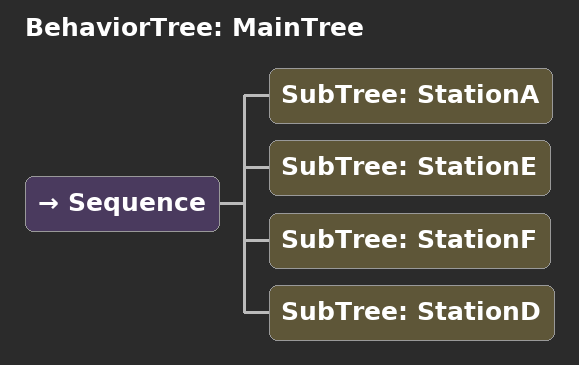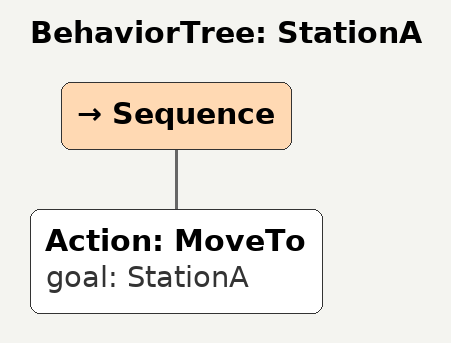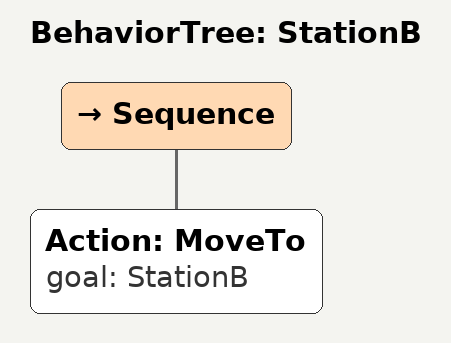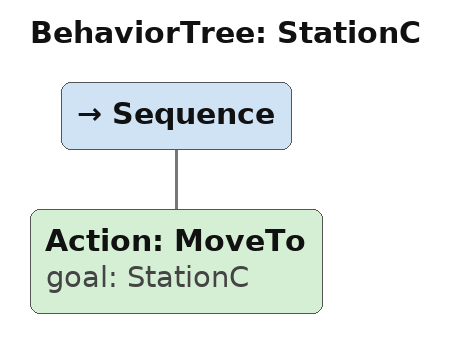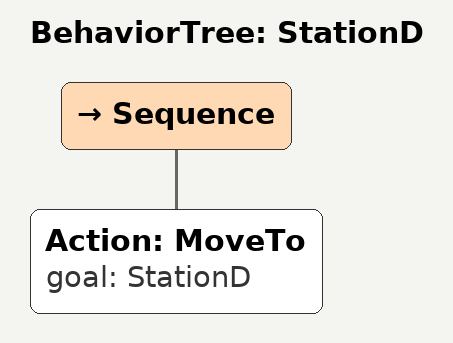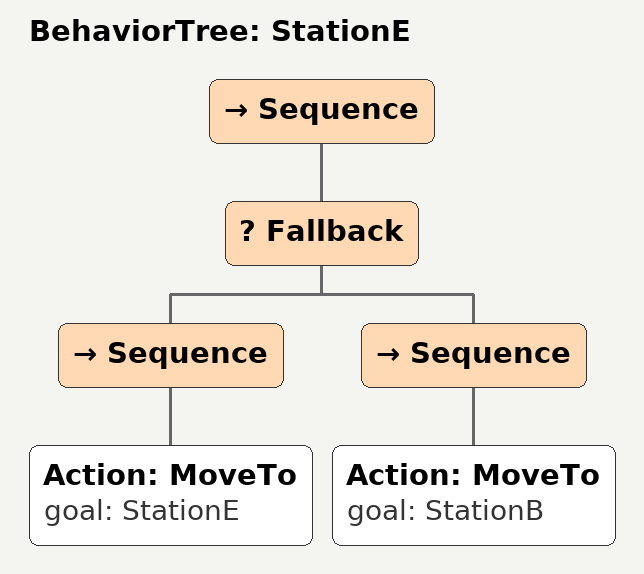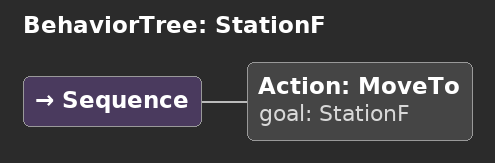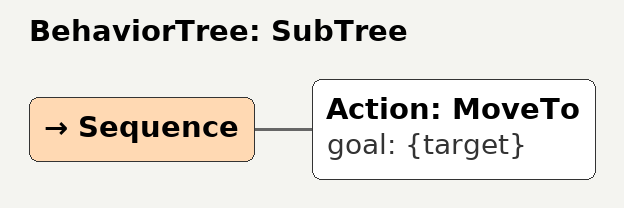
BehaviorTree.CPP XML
<root main_tree_to_execute = "MainTree" >
    <BehaviorTree ID="MainTree">
        <Sequence>
            <!-- StationA, StationE, StationF, StationD in sequence -->
            <SubTree ID="StationA" />
            <SubTree ID="StationE" /> (if StationE cannot be reached -> StationB) />
            <SubTree ID="StationF" /> (if StationF cannot be reached -> StationC) />
            <SubTree ID="StationD" />
        </Sequence>
    </BehaviorTree>

    <BehaviorTree ID="StationA">
        <Sequence>
            <Action ID="MoveTo" goal="StationA" />
        </Sequence>
    </BehaviorTree>

    <BehaviorTree ID="StationB">
        <Sequence>
            <Action ID="MoveTo" goal="StationB" />
        </Sequence>
    </BehaviorTree>

    <BehaviorTree ID="StationC">
        <Sequence>
            <Action ID="MoveTo" goal="StationC" />
        </Sequence>
    </BehaviorTree>

    <BehaviorTree ID="StationD">
        <Sequence>
            <Action ID="MoveTo" goal="StationD" />
        </Sequence>
    </BehaviorTree>

    <BehaviorTree ID="StationE">
        <Sequence>
            <Fallback>
                <Sequence>
                    <Action ID="MoveTo" goal="StationE" />
                </Sequence>
                <Sequence>
                    <Action ID="MoveTo" goal="StationB" />
                </Sequence>
            </Fallback>
        </Sequence>
    </BehaviorTree>

    <BehaviorTree ID="StationF">
        <Sequence>
            <Action ID="MoveTo" goal="StationF" />
        </Sequence>
    </BehaviorTree>

    <BehaviorTree ID="SubTree">
        <Sequence>
            <Action ID="MoveTo" goal="{target}" />
        </Sequence>
    </BehaviorTree>

</root>
